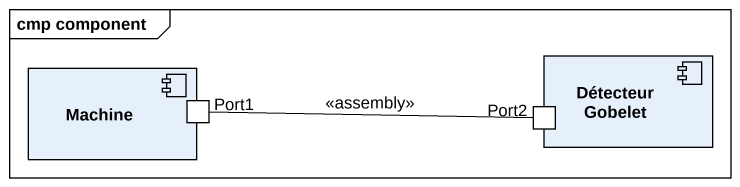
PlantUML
@startuml
mainframe cmp component
component Machine {
  port Port1
}
component "Détecteur Gobelet" as Détecteur_Gobelet {
  port Port2
}
Port1 -right- Port2 : <<assembly>>
@enduml
